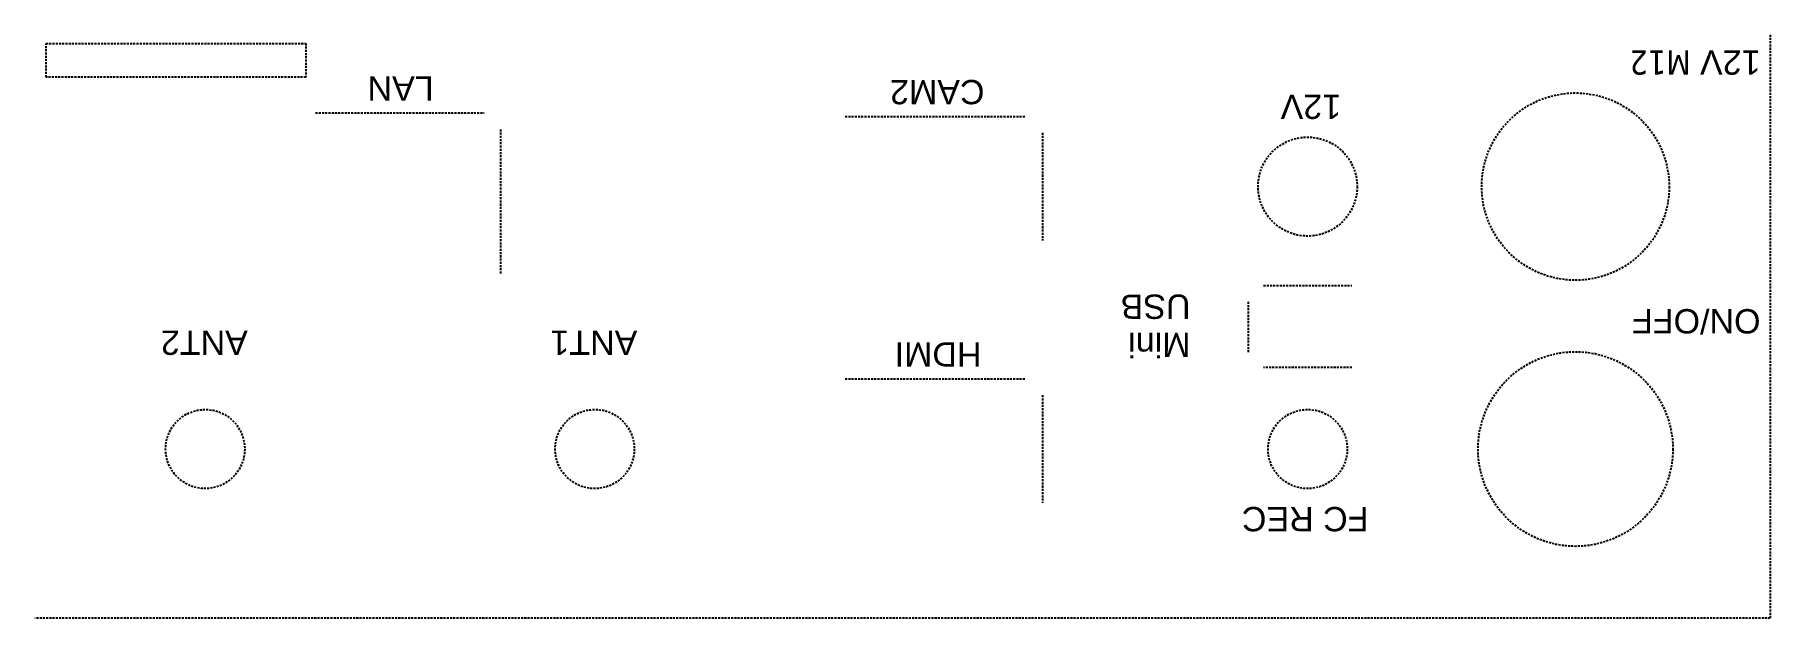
# Model space of a CAD drawing. Header units: millimetres. Extents: x 0 to 142, y 0 to 48.
import ezdxf

# ---------------------------------------------------------------- set-up
doc = ezdxf.new("R2010")
doc.units = ezdxf.units.MM
doc.linetypes.add('DASHED', pattern=[0.2067, 0.1654, -0.0413])
doc.styles.add('Sketch Text (ANSI) - 3DA', font='tahoma.ttf')

msp = doc.modelspace()

# ---------------------------------------------------------------- linework, layer by layer
at = {"color": 190, "linetype": 'DASHED', "lineweight": 25, "true_color": 0x8018ff}
for p, q in [((0.85, 44.4), (0.85, 47.17)), ((0.85, 47.17), (22.19, 47.17)), ((22.19, 47.17), (22.19, 44.4)), ((142.48, 47.88), (142.48, -0.08)), ((22.19, 44.4), (0.85, 44.4)), ((22.99, 41.45), (36.84, 41.45)), ((38.19, 40.1), (38.19, 28.25)), ((66.49, 41.17), (81.34, 41.17)), ((82.69, 39.83), (82.69, 30.98)), ((100.86, 27.28), (108.11, 27.28)), ((99.61, 21.78), (99.61, 26.03)), ((108.11, 20.53), (100.86, 20.53)), ((66.49, 19.6), (81.34, 19.6)), ((82.69, 18.25), (82.69, 9.4)), ((142.48, -0.08), (-0.08, -0.08))]:
    msp.add_line(p, q, dxfattribs=at)
for centre, radius in [((126.48, 35.4), 7.7), ((104.48, 35.4), 4.07), ((126.48, 13.83), 8), ((13.92, 13.83), 3.25), ((45.92, 13.83), 3.25), ((104.48, 13.83), 3.25)]:
    msp.add_circle(centre, radius, dxfattribs=at)

# ---------------------------------------------------------------- texts
at = {"color": 9, "true_color": 0xc0c0c0, "char_height": 2, "attachment_point": 1, "rotation": 180, "style": 'Sketch Text (ANSI) - 3DA'}
for s, insert, width in [('\\fArial|b0|i0;\\H2.0000;12V\\fTahoma|b0|i0;\\H2.0000; M12', (141.68, 44.6), 14.7176), ('\\fArial|b0|i0;\\H2.0000;LAN', (32.69, 42.45), 10.8453), ('\\fArial|b0|i0;\\H2.0000;CAM2', (77.94, 42.17), 27.4928), ('\\fArial|b0|i0;\\H2.0000;12V', (107.23, 40.96), 10.3596), ('\\fArial|b0|i0;\\H2.0000;ON/OFF', (141.68, 23.33), 10.5564), ('\\fArial|b0|i0;\\H2.0000;ANT2', (17.42, 21.57), 14.8898), ('\\fArial|b0|i0;\\H2.0000;ANT1', (49.42, 21.57), 14.5892), ('\\fArial|b0|i0;\\H2.0000;HDMI', (77.69, 20.6), 7.2944), ('\\fArial|b0|i0;\\H2.0000;FC REC', (109.48, 7.07), 26.3411)]:
    msp.add_mtext(s, dxfattribs=dict(at, insert=insert, width=width))
at = {"color": 9, "true_color": 0xc0c0c0, "insert": (94.86, 21.38), "char_height": 2, "width": 10.2366, "attachment_point": 1, "rotation": 180, "line_spacing_factor": 0.944221, "style": 'Sketch Text (ANSI) - 3DA'}
msp.add_mtext('\\fArial|b0|i0;\\H2.0000;Mini USB', dxfattribs=at)

doc.saveas('drawing.dxf')
